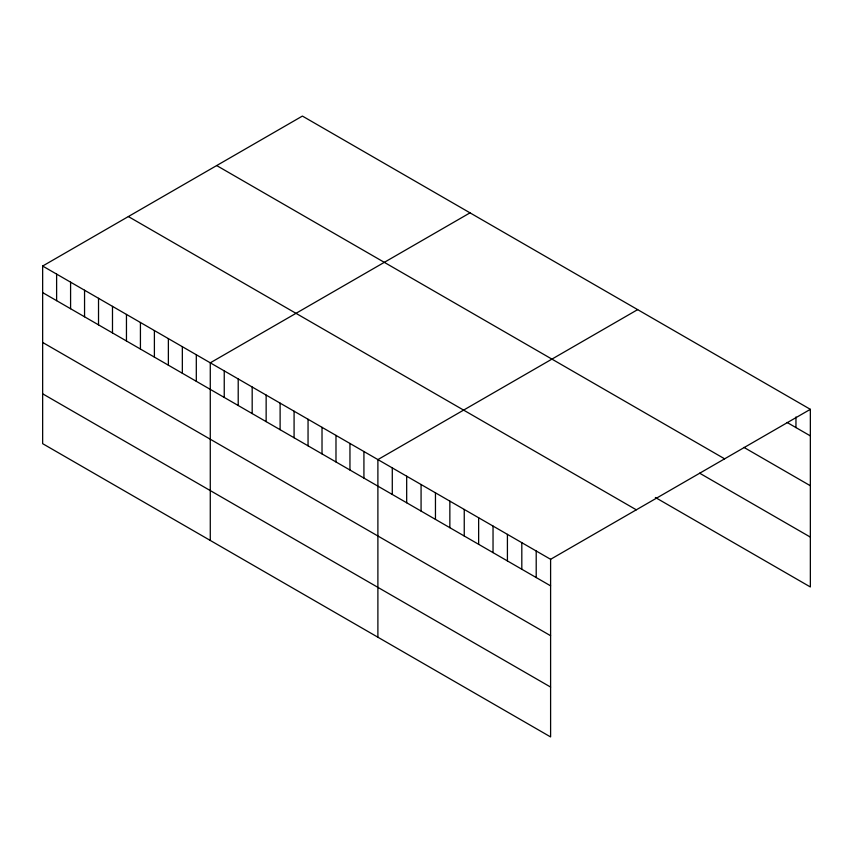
<?xml version="1.0" encoding="UTF-8"?>
<svg xmlns="http://www.w3.org/2000/svg" width="853" height="853" viewBox="0 0 853 853"><rect width="100%" height="100%" fill="white"/><g stroke="black" fill="none" stroke-linecap="round" stroke-linejoin="round"><path stroke-width="1.28" d="M42.65 266.04L550.601 559.301L550.601 736.928L42.65 443.667L42.65 266.04L302.399 116.072L810.35 409.333L810.35 586.96L655.36 497.48M470.024 212.855L210.275 362.824L210.275 540.439M637.649 309.628L377.89 459.596L377.89 637.212M550.601 559.301L810.35 409.333M787.106 422.47L810.35 435.894M743.923 447.388L810.35 485.741M216.683 165.567L724.634 458.829M699.641 473.191L810.35 537.102M128.366 216.555L636.317 509.817M42.65 292.6L550.601 585.862M42.65 342.448L550.601 635.709M42.65 393.809L550.601 687.07M795.956 416.957L795.956 427.577M536.206 550.995L536.206 577.545M521.812 542.689L521.812 569.239M507.418 534.373L507.418 560.933M493.034 526.066L493.034 552.616M478.64 517.76L478.64 544.31M464.245 509.454L464.245 536.004M449.851 501.137L449.851 527.698M435.456 492.831L435.456 519.381M421.073 484.525L421.073 511.075M406.678 476.209L406.678 502.769M392.284 467.902L392.284 494.452M363.922 451.525L363.922 478.085M349.954 443.464L349.954 470.014M335.986 435.403L335.986 461.953M322.018 427.332L322.018 453.892M308.05 419.271L308.05 445.82M294.082 411.21L294.082 437.76M280.115 403.138L280.115 429.699M266.147 395.078L266.147 421.627M252.179 387.017L252.179 413.566M238.211 378.945L238.211 405.506M224.243 370.884L224.243 397.434M196.307 354.752L196.307 381.312M182.339 346.691L182.339 373.241M168.372 338.62L168.372 365.18M154.393 330.559L154.393 357.108M140.425 322.498L140.425 349.048M126.457 314.426L126.457 340.987M112.489 306.366L112.489 332.915M98.522 298.305L98.522 324.854M84.554 290.233L84.554 316.794M70.586 282.172L70.586 308.722M56.618 274.112L56.618 300.661"/></g></svg>
